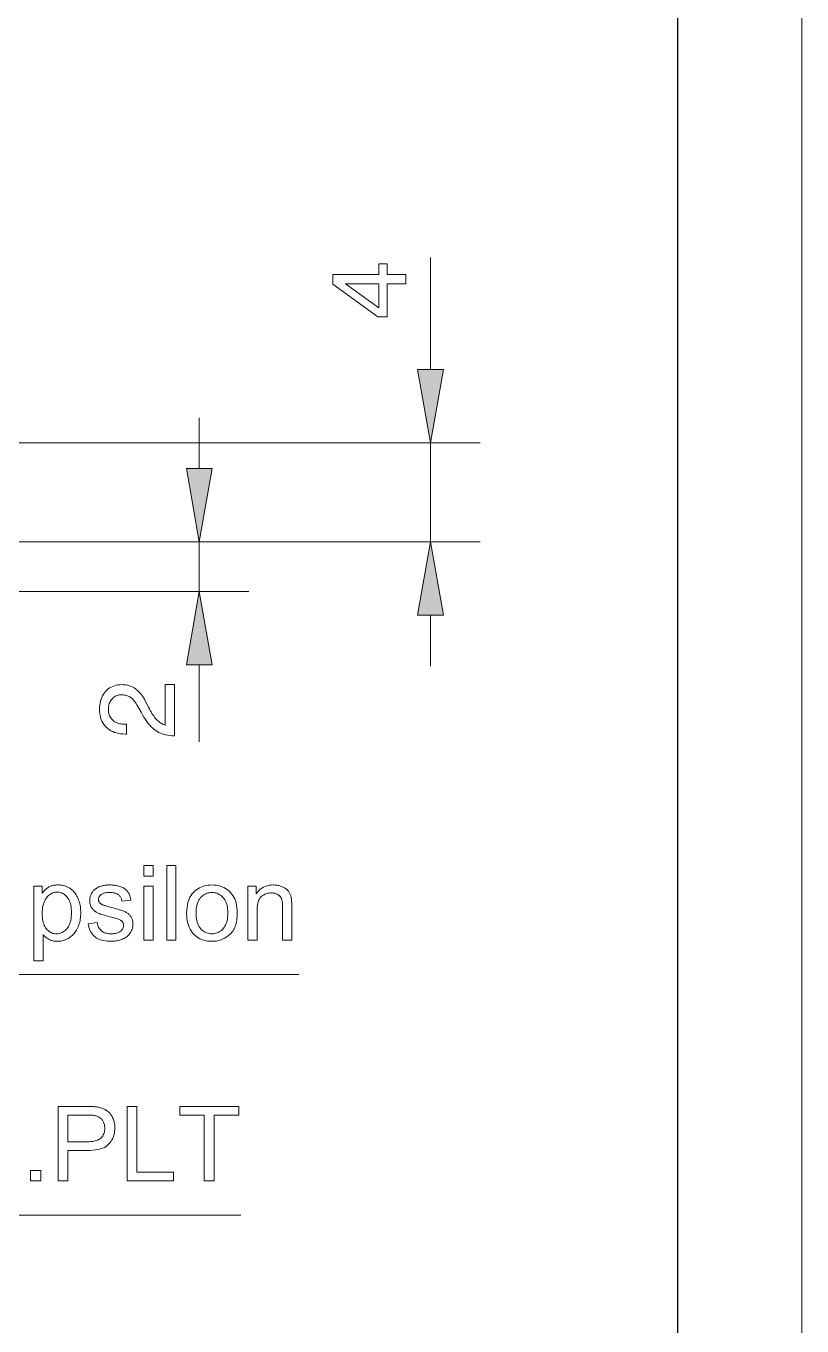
# Model space of a CAD drawing. Extents: x 0 to 419, y 0 to 420.
# Drawn here: x 265.7 to 297, y 103.1 to 155.5 of the extents above; entities that cross this region are included whole.
import ezdxf

# ---------------------------------------------------------------- set-up
doc = ezdxf.new("R2010")
doc.units = 0

msp = doc.modelspace()

# ---------------------------------------------------------------- linework, layer by layer
at = {"color": 7, "lineweight": 13}
for p, q in [((297, 0), (297, 420)), ((200.499, 138.685), (266.116, 138.685)), ((191.372, 134.685), (266.186, 134.685))]:
    msp.add_line(p, q, dxfattribs=at)
at = {"color": 7, "lineweight": 30}
msp.add_line((292, 5), (292, 415), dxfattribs=at)
at = {"color": 5, "lineweight": 13, "ltscale": 0.112587}
msp.add_line((282.04, 141.639), (282.04, 146.143), dxfattribs=at)
at = {"color": 5, "lineweight": 13, "ltscale": 0.051139}
for p, q in [((272.727, 137.639), (272.727, 139.685)), ((282.04, 129.685), (282.04, 131.73))]:
    msp.add_line(p, q, dxfattribs=at)
at = {"color": 5, "lineweight": 13, "ltscale": 0.448108}
msp.add_line((266.116, 138.685), (284.04, 138.685), dxfattribs=at)
at = {"color": 5, "lineweight": 13, "ltscale": 0.1}
msp.add_line((282.04, 134.685), (282.04, 138.685), dxfattribs=at)
at = {"color": 5, "lineweight": 13, "ltscale": 0.213532}
msp.add_line((266.186, 134.685), (274.727, 134.685), dxfattribs=at)
at = {"color": 5, "lineweight": 13, "ltscale": 0.446346}
msp.add_line((266.186, 134.685), (284.04, 134.685), dxfattribs=at)
at = {"color": 5, "lineweight": 13, "ltscale": 0.05}
msp.add_line((272.727, 132.685), (272.727, 134.685), dxfattribs=at)
at = {"color": 5, "lineweight": 13, "ltscale": 0.30128}
msp.add_line((262.676, 132.685), (274.727, 132.685), dxfattribs=at)
at = {"color": 5, "lineweight": 13, "ltscale": 0.077509}
msp.add_line((272.727, 126.63), (272.727, 129.73), dxfattribs=at)
at = {"color": 5, "lineweight": 13}
for points in [[(281.04, 145.08), (280.298, 145.08), (280.298, 143.762), (279.918, 143.762), (278.107, 145.076), (278.107, 145.468), (279.952, 145.468), (279.952, 145.896), (280.298, 145.896), (280.298, 145.468), (281.04, 145.468)], [(279.952, 144.125), (279.952, 145.08), (278.609, 145.08)], [(281.519, 141.639), (282.04, 138.685), (282.561, 141.639)], [(272.206, 137.639), (272.727, 134.685), (273.248, 137.639)], [(282.561, 131.73), (282.04, 134.685), (281.519, 131.73)], [(273.248, 129.73), (272.727, 132.685), (272.206, 129.73)], [(271.727, 126.877), (271.715, 126.877), (271.627, 126.879), (271.543, 126.885), (271.461, 126.895), (271.382, 126.91), (271.306, 126.928), (271.234, 126.951), (271.164, 126.978), (271.097, 127.009), (271.033, 127.044), (270.971, 127.083), (270.912, 127.128), (270.852, 127.179), (270.793, 127.237), (270.734, 127.302), (270.674, 127.373), (270.615, 127.451), (270.556, 127.536), (270.498, 127.627), (270.439, 127.725), (270.38, 127.829), (270.241, 128.085), (270.216, 128.129), (270.19, 128.171), (270.164, 128.211), (270.137, 128.248), (270.109, 128.283), (270.081, 128.316), (270.052, 128.345), (270.022, 128.373), (269.992, 128.397), (269.962, 128.42), (269.93, 128.44), (269.898, 128.458), (269.864, 128.473), (269.829, 128.487), (269.793, 128.499), (269.756, 128.508), (269.718, 128.516), (269.679, 128.521), (269.639, 128.524), (269.598, 128.525), (269.551, 128.524), (269.506, 128.519), (269.463, 128.51), (269.422, 128.499), (269.383, 128.484), (269.345, 128.466), (269.309, 128.445), (269.276, 128.421), (269.243, 128.393), (269.213, 128.362), (269.185, 128.328), (269.16, 128.292), (269.139, 128.254), (269.119, 128.213), (269.103, 128.171), (269.09, 128.126), (269.08, 128.079), (269.073, 128.029), (269.068, 127.978), (269.067, 127.924), (269.069, 127.871), (269.074, 127.82), (269.083, 127.771), (269.096, 127.725), (269.113, 127.681), (269.134, 127.639), (269.158, 127.6), (269.185, 127.563), (269.217, 127.528), (269.252, 127.495), (269.291, 127.465), (269.332, 127.439), (269.376, 127.415), (269.423, 127.395), (269.473, 127.377), (269.525, 127.363), (269.58, 127.352), (269.638, 127.344), (269.699, 127.34), (269.762, 127.338), (269.798, 127.338), (269.798, 126.946), (269.737, 126.946), (269.644, 126.949), (269.555, 126.957), (269.47, 126.97), (269.389, 126.989), (269.312, 127.014), (269.239, 127.043), (269.17, 127.078), (269.104, 127.119), (269.043, 127.165), (268.986, 127.216), (268.933, 127.272), (268.886, 127.332), (268.844, 127.395), (268.808, 127.463), (268.778, 127.534), (268.753, 127.609), (268.733, 127.688), (268.719, 127.77), (268.711, 127.857), (268.708, 127.947), (268.711, 128.034), (268.718, 128.118), (268.731, 128.198), (268.748, 128.275), (268.77, 128.348), (268.797, 128.418), (268.829, 128.484), (268.866, 128.547), (268.908, 128.607), (268.955, 128.663), (269.006, 128.715), (269.06, 128.762), (269.117, 128.802), (269.177, 128.838), (269.24, 128.868), (269.306, 128.893), (269.376, 128.912), (269.448, 128.925), (269.524, 128.934), (269.602, 128.936), (269.663, 128.935), (269.723, 128.93), (269.781, 128.922), (269.838, 128.911), (269.893, 128.896), (269.946, 128.879), (269.998, 128.858), (270.049, 128.834), (270.098, 128.806), (270.145, 128.776), (270.191, 128.742), (270.236, 128.705), (270.279, 128.665), (270.322, 128.621), (270.362, 128.574), (270.402, 128.523), (270.441, 128.469), (270.478, 128.412), (270.514, 128.351), (270.549, 128.287), (270.677, 128.034), (270.715, 127.964), (270.751, 127.898), (270.787, 127.836), (270.822, 127.778), (270.856, 127.724), (270.89, 127.675), (270.923, 127.629), (270.955, 127.587), (270.986, 127.55), (271.017, 127.516), (271.048, 127.486), (271.079, 127.458), (271.111, 127.432), (271.144, 127.408), (271.178, 127.386), (271.212, 127.366), (271.247, 127.349), (271.283, 127.333), (271.319, 127.32), (271.356, 127.309), (271.356, 128.936), (271.727, 128.936)]]:
    msp.add_lwpolyline(points, close=True, dxfattribs=at)
at = {"color": 7, "lineweight": 13}
for points in [[(263.833, 134.823), (259.995, 117.255), (276.741, 117.255)], [(246.685, 134.264), (242.06, 107.555), (274.401, 107.555)]]:
    msp.add_lwpolyline(points, dxfattribs=at)
for points in [[(270.495, 121.22), (270.495, 121.643), (270.864, 121.643), (270.864, 121.22)], [(271.416, 118.643), (271.416, 121.643), (271.784, 121.643), (271.784, 118.643)], [(266.067, 117.811), (266.067, 120.817), (266.402, 120.817), (266.402, 120.534), (266.427, 120.567), (266.451, 120.597), (266.476, 120.626), (266.502, 120.654), (266.529, 120.679), (266.556, 120.703), (266.584, 120.726), (266.612, 120.746), (266.641, 120.765), (266.671, 120.783), (266.701, 120.799), (266.733, 120.813), (266.766, 120.825), (266.8, 120.836), (266.836, 120.845), (266.873, 120.853), (266.911, 120.858), (266.95, 120.862), (266.991, 120.865), (267.033, 120.866), (267.088, 120.864), (267.141, 120.86), (267.194, 120.853), (267.245, 120.843), (267.295, 120.83), (267.343, 120.814), (267.39, 120.796), (267.436, 120.774), (267.481, 120.75), (267.524, 120.723), (267.565, 120.693), (267.605, 120.661), (267.642, 120.626), (267.677, 120.589), (267.711, 120.55), (267.742, 120.508), (267.771, 120.464), (267.798, 120.418), (267.822, 120.369), (267.845, 120.318), (267.866, 120.266), (267.884, 120.212), (267.9, 120.157), (267.915, 120.102), (267.927, 120.045), (267.936, 119.987), (267.944, 119.929), (267.949, 119.869), (267.953, 119.808), (267.954, 119.746), (267.952, 119.68), (267.949, 119.616), (267.943, 119.552), (267.934, 119.49), (267.924, 119.429), (267.911, 119.37), (267.895, 119.312), (267.877, 119.255), (267.857, 119.2), (267.834, 119.146), (267.809, 119.094), (267.782, 119.044), (267.752, 118.997), (267.721, 118.952), (267.687, 118.91), (267.651, 118.87), (267.613, 118.833), (267.573, 118.798), (267.531, 118.766), (267.486, 118.737), (267.44, 118.709), (267.394, 118.685), (267.347, 118.664), (267.3, 118.645), (267.252, 118.63), (267.204, 118.617), (267.155, 118.607), (267.106, 118.6), (267.056, 118.596), (267.006, 118.594), (266.97, 118.595), (266.934, 118.597), (266.899, 118.601), (266.865, 118.607), (266.831, 118.614), (266.799, 118.622), (266.767, 118.632), (266.736, 118.644), (266.705, 118.657), (266.676, 118.672), (266.647, 118.688), (266.619, 118.705), (266.593, 118.722), (266.567, 118.741), (266.542, 118.76), (266.519, 118.78), (266.496, 118.801), (266.475, 118.823), (266.455, 118.845), (266.435, 118.869), (266.435, 117.811)], [(266.4, 119.718), (266.402, 119.636), (266.407, 119.559), (266.416, 119.486), (266.428, 119.417), (266.443, 119.353), (266.462, 119.293), (266.484, 119.238), (266.509, 119.187), (266.538, 119.14), (266.57, 119.098), (266.605, 119.06), (266.641, 119.026), (266.679, 118.995), (266.718, 118.969), (266.758, 118.947), (266.8, 118.929), (266.843, 118.915), (266.888, 118.905), (266.934, 118.899), (266.982, 118.897), (267.03, 118.899), (267.077, 118.905), (267.123, 118.916), (267.167, 118.93), (267.21, 118.949), (267.251, 118.972), (267.291, 118.999), (267.329, 119.03), (267.366, 119.065), (267.402, 119.105), (267.435, 119.149), (267.465, 119.197), (267.491, 119.25), (267.514, 119.308), (267.533, 119.37), (267.549, 119.436), (267.561, 119.507), (267.57, 119.583), (267.575, 119.664), (267.577, 119.748), (267.575, 119.829), (267.57, 119.906), (267.562, 119.979), (267.55, 120.047), (267.534, 120.112), (267.516, 120.172), (267.493, 120.228), (267.468, 120.28), (267.439, 120.327), (267.406, 120.371), (267.371, 120.41), (267.335, 120.445), (267.298, 120.476), (267.259, 120.503), (267.219, 120.526), (267.177, 120.544), (267.134, 120.559), (267.09, 120.569), (267.045, 120.575), (266.998, 120.577), (266.951, 120.575), (266.906, 120.568), (266.862, 120.557), (266.818, 120.542), (266.776, 120.522), (266.735, 120.498), (266.695, 120.469), (266.656, 120.436), (266.618, 120.399), (266.582, 120.357), (266.547, 120.311), (266.516, 120.261), (266.489, 120.207), (266.466, 120.149), (266.446, 120.087), (266.429, 120.021), (266.417, 119.951), (266.408, 119.878), (266.402, 119.8)], [(268.25, 119.292), (268.615, 119.349), (268.622, 119.307), (268.631, 119.266), (268.643, 119.227), (268.657, 119.191), (268.673, 119.156), (268.691, 119.123), (268.711, 119.093), (268.734, 119.065), (268.759, 119.038), (268.785, 119.014), (268.815, 118.992), (268.846, 118.972), (268.88, 118.954), (268.915, 118.939), (268.954, 118.926), (268.994, 118.916), (269.036, 118.908), (269.081, 118.902), (269.128, 118.898), (269.177, 118.897), (269.227, 118.898), (269.274, 118.901), (269.318, 118.906), (269.359, 118.914), (269.398, 118.923), (269.435, 118.934), (269.468, 118.948), (269.5, 118.963), (269.528, 118.981), (269.554, 119), (269.577, 119.022), (269.598, 119.043), (269.617, 119.066), (269.632, 119.089), (269.646, 119.113), (269.657, 119.137), (269.666, 119.163), (269.672, 119.189), (269.675, 119.216), (269.677, 119.243), (269.676, 119.267), (269.672, 119.291), (269.667, 119.313), (269.659, 119.334), (269.65, 119.355), (269.638, 119.374), (269.624, 119.392), (269.607, 119.409), (269.589, 119.425), (269.568, 119.439), (269.551, 119.45), (269.529, 119.46), (269.503, 119.471), (269.472, 119.483), (269.436, 119.495), (269.396, 119.508), (269.352, 119.521), (269.303, 119.535), (269.25, 119.549), (269.192, 119.564), (269.113, 119.584), (269.04, 119.604), (268.971, 119.623), (268.907, 119.642), (268.849, 119.66), (268.795, 119.677), (268.746, 119.694), (268.703, 119.71), (268.664, 119.726), (268.63, 119.741), (268.599, 119.757), (268.57, 119.773), (268.543, 119.791), (268.517, 119.81), (268.492, 119.83), (268.469, 119.852), (268.448, 119.874), (268.428, 119.897), (268.41, 119.922), (268.393, 119.948), (268.377, 119.975), (268.363, 120.002), (268.351, 120.03), (268.341, 120.058), (268.332, 120.087), (268.325, 120.116), (268.319, 120.146), (268.315, 120.177), (268.313, 120.208), (268.312, 120.24), (268.312, 120.268), (268.314, 120.297), (268.318, 120.325), (268.322, 120.352), (268.328, 120.38), (268.336, 120.406), (268.344, 120.432), (268.354, 120.458), (268.366, 120.484), (268.378, 120.509), (268.392, 120.533), (268.407, 120.557), (268.422, 120.579), (268.439, 120.601), (268.457, 120.622), (268.475, 120.642), (268.495, 120.661), (268.515, 120.68), (268.537, 120.698), (268.559, 120.714), (268.577, 120.727), (268.596, 120.739), (268.617, 120.751), (268.638, 120.762), (268.661, 120.773), (268.685, 120.783), (268.71, 120.794), (268.737, 120.803), (268.765, 120.813), (268.794, 120.822), (268.824, 120.83), (268.854, 120.838), (268.885, 120.844), (268.916, 120.85), (268.947, 120.855), (268.979, 120.859), (269.012, 120.862), (269.045, 120.864), (269.078, 120.865), (269.112, 120.866), (269.162, 120.865), (269.212, 120.863), (269.26, 120.859), (269.307, 120.854), (269.352, 120.847), (269.396, 120.839), (269.439, 120.83), (269.481, 120.819), (269.522, 120.806), (269.561, 120.792), (269.599, 120.777), (269.634, 120.761), (269.668, 120.743), (269.7, 120.725), (269.729, 120.705), (269.757, 120.685), (269.782, 120.663), (269.806, 120.641), (269.827, 120.617), (269.847, 120.593), (269.864, 120.567), (269.881, 120.539), (269.897, 120.509), (269.911, 120.478), (269.924, 120.446), (269.936, 120.411), (269.947, 120.375), (269.957, 120.337), (269.966, 120.297), (269.973, 120.256), (269.613, 120.207), (269.607, 120.24), (269.6, 120.271), (269.59, 120.301), (269.579, 120.329), (269.565, 120.356), (269.55, 120.382), (269.533, 120.406), (269.514, 120.428), (269.494, 120.449), (269.471, 120.469), (269.447, 120.487), (269.42, 120.503), (269.392, 120.517), (269.361, 120.529), (269.329, 120.539), (269.295, 120.548), (269.259, 120.554), (269.221, 120.559), (269.18, 120.562), (269.138, 120.563), (269.089, 120.562), (269.043, 120.56), (268.999, 120.555), (268.959, 120.549), (268.921, 120.542), (268.886, 120.533), (268.854, 120.522), (268.825, 120.509), (268.799, 120.495), (268.776, 120.479), (268.756, 120.462), (268.737, 120.444), (268.721, 120.426), (268.707, 120.407), (268.695, 120.388), (268.685, 120.368), (268.678, 120.348), (268.672, 120.326), (268.669, 120.305), (268.668, 120.283), (268.668, 120.268), (268.67, 120.254), (268.672, 120.241), (268.675, 120.228), (268.679, 120.215), (268.684, 120.202), (268.69, 120.189), (268.697, 120.177), (268.704, 120.165), (268.713, 120.154), (268.722, 120.142), (268.733, 120.131), (268.744, 120.12), (268.757, 120.109), (268.771, 120.099), (268.785, 120.09), (268.801, 120.081), (268.818, 120.072), (268.835, 120.063), (268.854, 120.055), (268.867, 120.051), (268.885, 120.045), (268.907, 120.038), (268.933, 120.031), (268.963, 120.022), (268.998, 120.012), (269.037, 120.001), (269.08, 119.989), (269.128, 119.975), (269.179, 119.961), (269.255, 119.941), (269.326, 119.921), (269.393, 119.902), (269.454, 119.884), (269.511, 119.866), (269.563, 119.85), (269.611, 119.834), (269.654, 119.819), (269.691, 119.804), (269.725, 119.79), (269.755, 119.776), (269.784, 119.761), (269.811, 119.745), (269.838, 119.728), (269.863, 119.709), (269.886, 119.689), (269.908, 119.668), (269.929, 119.645), (269.949, 119.622), (269.967, 119.597), (269.984, 119.571), (269.999, 119.544), (270.012, 119.515), (270.024, 119.486), (270.033, 119.455), (270.041, 119.423), (270.047, 119.389), (270.052, 119.355), (270.054, 119.319), (270.055, 119.282), (270.054, 119.245), (270.051, 119.209), (270.046, 119.173), (270.038, 119.138), (270.028, 119.103), (270.017, 119.069), (270.003, 119.035), (269.987, 119.001), (269.968, 118.968), (269.948, 118.935), (269.925, 118.903), (269.901, 118.873), (269.875, 118.844), (269.847, 118.817), (269.817, 118.791), (269.785, 118.766), (269.751, 118.743), (269.715, 118.722), (269.677, 118.702), (269.638, 118.683), (269.597, 118.666), (269.555, 118.651), (269.511, 118.638), (269.467, 118.626), (269.422, 118.617), (269.376, 118.609), (269.328, 118.602), (269.28, 118.598), (269.23, 118.595), (269.179, 118.594), (269.097, 118.596), (269.018, 118.601), (268.943, 118.61), (268.873, 118.622), (268.806, 118.638), (268.744, 118.658), (268.685, 118.681), (268.631, 118.707), (268.58, 118.737), (268.534, 118.77), (268.491, 118.807), (268.451, 118.847), (268.415, 118.891), (268.382, 118.938), (268.352, 118.989), (268.325, 119.043), (268.302, 119.1), (268.281, 119.161), (268.264, 119.225)], [(270.495, 118.643), (270.495, 120.817), (270.864, 120.817), (270.864, 118.643)], [(272.218, 119.73), (272.222, 119.848), (272.232, 119.959), (272.249, 120.064), (272.272, 120.163), (272.302, 120.255), (272.339, 120.342), (272.383, 120.422), (272.433, 120.496), (272.49, 120.563), (272.554, 120.624), (272.611, 120.67), (272.671, 120.711), (272.733, 120.747), (272.798, 120.779), (272.865, 120.805), (272.935, 120.827), (273.007, 120.844), (273.081, 120.856), (273.158, 120.863), (273.237, 120.866), (273.325, 120.863), (273.41, 120.854), (273.492, 120.839), (273.57, 120.819), (273.645, 120.792), (273.716, 120.76), (273.785, 120.722), (273.85, 120.678), (273.911, 120.628), (273.97, 120.572), (274.024, 120.511), (274.072, 120.446), (274.115, 120.376), (274.152, 120.301), (274.183, 120.222), (274.209, 120.139), (274.229, 120.051), (274.243, 119.959), (274.252, 119.862), (274.254, 119.761), (274.253, 119.679), (274.249, 119.6), (274.243, 119.525), (274.234, 119.454), (274.223, 119.386), (274.209, 119.322), (274.193, 119.261), (274.174, 119.204), (274.152, 119.151), (274.129, 119.101), (274.102, 119.054), (274.074, 119.009), (274.043, 118.966), (274.01, 118.926), (273.974, 118.887), (273.936, 118.851), (273.896, 118.817), (273.854, 118.785), (273.809, 118.755), (273.762, 118.727), (273.714, 118.702), (273.664, 118.679), (273.614, 118.659), (273.563, 118.642), (273.511, 118.628), (273.458, 118.616), (273.404, 118.606), (273.349, 118.6), (273.294, 118.596), (273.237, 118.594), (273.148, 118.597), (273.062, 118.606), (272.979, 118.621), (272.9, 118.641), (272.825, 118.667), (272.753, 118.7), (272.684, 118.738), (272.619, 118.782), (272.558, 118.831), (272.5, 118.887), (272.446, 118.948), (272.398, 119.014), (272.356, 119.086), (272.32, 119.162), (272.289, 119.244), (272.263, 119.331), (272.244, 119.423), (272.23, 119.52), (272.221, 119.623)], [(272.597, 119.73), (272.599, 119.649), (272.604, 119.571), (272.613, 119.498), (272.626, 119.43), (272.642, 119.365), (272.662, 119.305), (272.686, 119.248), (272.713, 119.196), (272.744, 119.148), (272.779, 119.105), (272.816, 119.065), (272.856, 119.03), (272.897, 118.999), (272.94, 118.972), (272.985, 118.949), (273.031, 118.93), (273.08, 118.916), (273.131, 118.905), (273.183, 118.899), (273.237, 118.897), (273.291, 118.899), (273.343, 118.906), (273.394, 118.916), (273.442, 118.931), (273.489, 118.949), (273.533, 118.972), (273.576, 118.999), (273.617, 119.031), (273.656, 119.066), (273.694, 119.106), (273.728, 119.15), (273.759, 119.198), (273.787, 119.251), (273.81, 119.308), (273.83, 119.369), (273.847, 119.435), (273.859, 119.505), (273.869, 119.58), (273.874, 119.659), (273.876, 119.742), (273.874, 119.821), (273.869, 119.896), (273.859, 119.967), (273.847, 120.034), (273.83, 120.097), (273.81, 120.156), (273.786, 120.211), (273.759, 120.262), (273.728, 120.31), (273.693, 120.353), (273.655, 120.393), (273.616, 120.428), (273.575, 120.459), (273.532, 120.486), (273.487, 120.509), (273.441, 120.528), (273.393, 120.542), (273.343, 120.553), (273.291, 120.559), (273.237, 120.561), (273.183, 120.559), (273.131, 120.553), (273.08, 120.542), (273.031, 120.528), (272.985, 120.509), (272.94, 120.486), (272.897, 120.46), (272.856, 120.429), (272.816, 120.393), (272.779, 120.354), (272.744, 120.311), (272.713, 120.263), (272.686, 120.211), (272.662, 120.155), (272.642, 120.095), (272.626, 120.03), (272.613, 119.962), (272.604, 119.889), (272.599, 119.811)], [(274.686, 118.643), (274.686, 120.817), (275.018, 120.817), (275.018, 120.508), (275.068, 120.576), (275.122, 120.637), (275.181, 120.69), (275.243, 120.737), (275.31, 120.776), (275.382, 120.808), (275.457, 120.834), (275.537, 120.851), (275.621, 120.862), (275.709, 120.866), (275.748, 120.865), (275.787, 120.863), (275.824, 120.859), (275.862, 120.854), (275.898, 120.848), (275.934, 120.84), (275.969, 120.831), (276.003, 120.821), (276.037, 120.809), (276.071, 120.795), (276.103, 120.781), (276.133, 120.765), (276.162, 120.749), (276.189, 120.732), (276.215, 120.714), (276.238, 120.695), (276.261, 120.675), (276.281, 120.654), (276.3, 120.632), (276.317, 120.61), (276.333, 120.587), (276.348, 120.562), (276.362, 120.537), (276.375, 120.511), (276.387, 120.485), (276.398, 120.457), (276.408, 120.428), (276.417, 120.399), (276.425, 120.369), (276.432, 120.338), (276.436, 120.316), (276.439, 120.291), (276.442, 120.263), (276.445, 120.231), (276.447, 120.197), (276.449, 120.16), (276.45, 120.119), (276.451, 120.076), (276.452, 120.029), (276.452, 119.98), (276.452, 118.643), (276.084, 118.643), (276.084, 119.965), (276.083, 120.009), (276.082, 120.051), (276.08, 120.09), (276.077, 120.127), (276.073, 120.162), (276.068, 120.195), (276.063, 120.225), (276.056, 120.253), (276.049, 120.279), (276.041, 120.302), (276.032, 120.324), (276.021, 120.345), (276.009, 120.365), (275.996, 120.384), (275.981, 120.402), (275.965, 120.42), (275.948, 120.436), (275.93, 120.452), (275.91, 120.466), (275.888, 120.48), (275.866, 120.493), (275.843, 120.504), (275.819, 120.514), (275.795, 120.523), (275.77, 120.53), (275.743, 120.536), (275.717, 120.541), (275.689, 120.544), (275.661, 120.546), (275.632, 120.547), (275.585, 120.545), (275.54, 120.541), (275.496, 120.533), (275.454, 120.523), (275.412, 120.509), (275.372, 120.493), (275.334, 120.473), (275.296, 120.451), (275.26, 120.426), (275.225, 120.397), (275.193, 120.365), (275.164, 120.327), (275.138, 120.283), (275.116, 120.235), (275.097, 120.181), (275.082, 120.121), (275.07, 120.057), (275.061, 119.987), (275.056, 119.911), (275.055, 119.83), (275.055, 118.643)], [(267.038, 108.944), (267.038, 111.944), (268.17, 111.944), (268.228, 111.943), (268.283, 111.942), (268.336, 111.941), (268.386, 111.939), (268.433, 111.936), (268.477, 111.933), (268.519, 111.929), (268.557, 111.925), (268.593, 111.92), (268.626, 111.915), (268.669, 111.907), (268.711, 111.897), (268.752, 111.887), (268.791, 111.875), (268.829, 111.861), (268.865, 111.847), (268.9, 111.831), (268.934, 111.813), (268.966, 111.795), (268.996, 111.775), (269.026, 111.753), (269.054, 111.73), (269.081, 111.705), (269.106, 111.679), (269.131, 111.651), (269.155, 111.621), (269.177, 111.589), (269.198, 111.556), (269.218, 111.522), (269.237, 111.485), (269.254, 111.448), (269.27, 111.409), (269.283, 111.37), (269.295, 111.33), (269.305, 111.29), (269.313, 111.248), (269.32, 111.206), (269.324, 111.164), (269.327, 111.12), (269.328, 111.076), (269.325, 111), (269.318, 110.927), (269.306, 110.857), (269.289, 110.789), (269.267, 110.723), (269.24, 110.659), (269.208, 110.598), (269.172, 110.539), (269.131, 110.482), (269.084, 110.428), (269.032, 110.378), (268.971, 110.333), (268.903, 110.293), (268.827, 110.259), (268.743, 110.229), (268.651, 110.206), (268.551, 110.187), (268.443, 110.174), (268.328, 110.166), (268.204, 110.163), (267.435, 110.163), (267.435, 108.944)], [(267.435, 110.517), (268.21, 110.517), (268.285, 110.519), (268.355, 110.523), (268.421, 110.53), (268.483, 110.54), (268.539, 110.553), (268.592, 110.569), (268.64, 110.587), (268.683, 110.609), (268.722, 110.633), (268.757, 110.66), (268.788, 110.69), (268.815, 110.722), (268.839, 110.757), (268.86, 110.794), (268.878, 110.833), (268.893, 110.874), (268.904, 110.918), (268.912, 110.964), (268.917, 111.013), (268.919, 111.064), (268.918, 111.101), (268.915, 111.137), (268.91, 111.172), (268.903, 111.206), (268.895, 111.238), (268.884, 111.27), (268.872, 111.301), (268.858, 111.33), (268.841, 111.359), (268.823, 111.386), (268.804, 111.412), (268.783, 111.436), (268.761, 111.458), (268.738, 111.479), (268.713, 111.497), (268.687, 111.514), (268.661, 111.529), (268.633, 111.542), (268.603, 111.553), (268.573, 111.563), (268.551, 111.568), (268.526, 111.572), (268.497, 111.576), (268.465, 111.58), (268.43, 111.583), (268.391, 111.585), (268.349, 111.587), (268.304, 111.588), (268.255, 111.589), (268.202, 111.589), (267.435, 111.589)], [(269.817, 108.944), (269.817, 111.944), (270.214, 111.944), (270.214, 109.298), (271.691, 109.298), (271.691, 108.944)], [(272.927, 108.944), (272.927, 111.589), (271.939, 111.589), (271.939, 111.944), (274.317, 111.944), (274.317, 111.589), (273.324, 111.589), (273.324, 108.944)], [(265.931, 108.944), (265.931, 109.363), (266.35, 109.363), (266.35, 108.944)]]:
    msp.add_lwpolyline(points, close=True, dxfattribs=at)
at = {"color": 5, "lineweight": 13}
for points in [[(281.519, 141.639), (282.04, 138.685), (281.519, 141.639), (282.561, 141.639)], [(272.206, 137.639), (272.727, 134.685), (272.206, 137.639), (273.248, 137.639)], [(282.561, 131.73), (282.04, 134.685), (282.561, 131.73), (281.519, 131.73)], [(273.248, 129.73), (272.727, 132.685), (273.248, 129.73), (272.206, 129.73)]]:
    msp.add_solid(points, dxfattribs=at)

doc.saveas('drawing.dxf')
